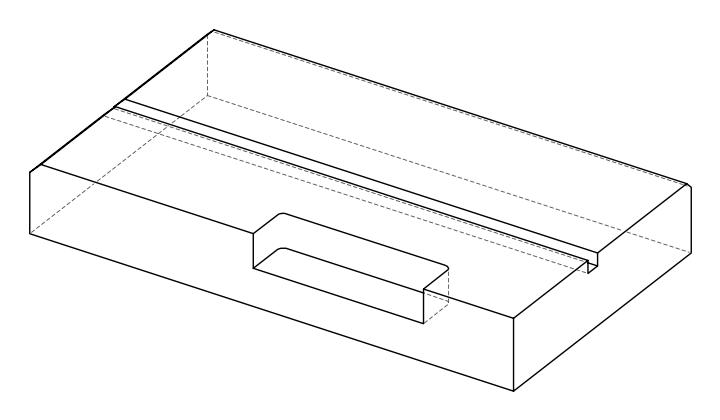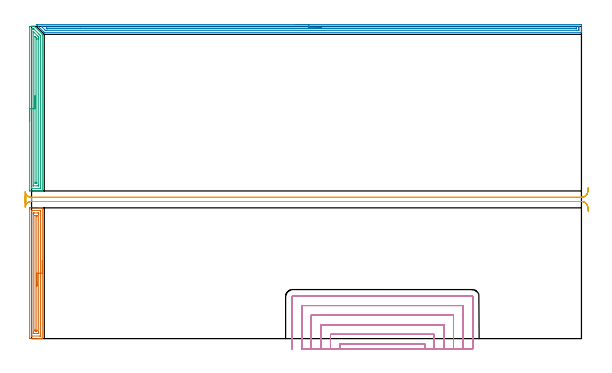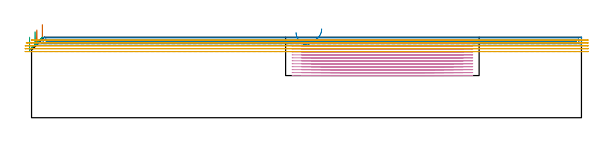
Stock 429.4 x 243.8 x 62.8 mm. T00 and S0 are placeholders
(PLAN: 5 operations, 1 tool changes, 78.3 min)
(1 AREA_MILL | FG_CHAMFER_SURFACE | UGT0205_001 | 3.48 min | 5287 mm3)
(2 AREA_MILL_1 | FG_CHAMFER_SURFACE_1 | UGT0205_001 | 10.3 min | 8233 mm3)
(3 AREA_MILL_2 | FG_CHAMFER_SURFACE_2 | UGT0205_001 | 4.26 min | 6382 mm3)
(4 MILL_SLOT | SLOT_PARTIAL_RECTANGULAR | NXT0201_013 | Follow Part, ap 2.5, ae 75% | 51.19 min | 172635 mm3)
(5 MILL_RECTANGULAR_SLOT | SLOT_RECTANGULAR | NXT0201_013 | Follow Part, ap 2.5, ae 75% | 9.04 min | 62978 mm3)
(TOOL UGT0205_001 | Chamfer Mill 20 x 3 x 45 deg. | D20 FL50 Z2)
(TOOL NXT0201_013 | ENDMILL 10mm | D10 FL30 Z4)
(OP 1 AREA_MILL)
G17 G21 G94 G90
T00 M6
G54
G17 G0 G90 X8.4 Y61.05 S1061 M3
G43 Z72.8 H0
G94 G1 Y61.012 Z71.928 F250.
Y60.898 Z71.063
Y60.709 Z70.212
Y60.447 Z69.38
Y60.113 Z68.574
Y59.71 Z67.8
Y59.241 Z67.064
Y58.71 Z66.372
Y58.121 Z65.729
Y57.478 Z65.139
Y56.786 Z64.608
Y56.05 Z64.14
Y55.276 Z63.737
Y54.47 Z63.403
Y53.638 Z63.141
Y52.786 Z62.952
Y51.922 Z62.838
Y51.05 Z62.8
Y0.163
X8.397 Y0.01 Z62.788
X8.374 Y0.007 Z62.765
X8.021 Y0. Z62.42
X7.643 Z62.043
X6.995 Z61.39
X5.785 Z60.182
X5.222 Z59.617
X-1.263 Y0.001 Z53.134
X-1.492 Y0.01 Z52.906
X-1.499 Y0.239 Z52.899
Y0.265
X-1.5 Y101.12 Z52.9
X-1.499 Y101.49 Z52.901
X-1.494 Y102.007 Z52.903
X-1.492 Y102.092 Z52.906
X-0.981 Y102.1 Z53.416
X5.222 Z59.617
X5.785 Z60.182
X6.109 Z60.505
X6.671 Z61.067
X6.995 Z61.39
X7.643 Z62.043
X8.021 Z62.42
X8.374 Y102.092 Z62.765
X8.397 Y102.09 Z62.788
X8.4 Y101.937 Z62.8
Y51.05
X6.986 Z61.386
Y2.404
X6.985 Y2.174 Z61.385
X6.982 Y2.064 Z61.382
X6.979 Y2.018 Z61.379
X6.893 Y2.01 Z61.293
X6.5 Y2.001 Z60.9
X0.297 Y2. Z54.697
X0.05 Y2.005 Z54.45
X-0.052 Y2.01 Z54.348
X-0.079 Y2.021 Z54.321
X-0.082 Y2.067 Z54.318
X-0.085 Y2.173 Z54.315
X-0.086 Y2.386 Z54.314
Y99.696
X-0.085 Y99.926 Z54.315
X-0.082 Y100.036 Z54.318
X-0.079 Y100.082 Z54.321
X0.007 Y100.09 Z54.407
X0.4 Y100.099 Z54.8
X6.603 Y100.1 Z61.003
X6.85 Y100.095 Z61.25
X6.952 Y100.09 Z61.352
X6.979 Y100.079 Z61.379
X6.982 Y100.033 Z61.382
X6.985 Y99.927 Z61.385
X6.986 Y99.714 Z61.386
Y51.05
X5.572 Z59.972
X5.571 Y5.073 Z59.971
X5.57 Y4.723 Z59.97
X5.566 Y4.181 Z59.966
X5.564 Y4.015 Z59.964
X5.397 Y4.004 Z59.797
X5.222 Y4.002 Z59.622
X4.515 Y4. Z58.915
X1.857 Z56.257
X1.677 Y4.001 Z56.077
X1.498 Y4.003 Z55.898
X1.379 Y4.007 Z55.779
X1.34 Y4.01 Z55.74
X1.335 Y4.024 Z55.735
X1.333 Y4.064 Z55.733
X1.33 Y4.181 Z55.73
X1.329 Y4.532 Z55.729
X1.328 Y5.073 Z55.728
X1.329 Y97.027 Z55.729
Y97.377
X1.333 Y97.919 Z55.733
X1.335 Y98.085 Z55.735
X1.502 Y98.096 Z55.902
X1.677 Y98.098 Z56.077
X2.385 Y98.1 Z56.785
X5.043 Z59.443
X5.222 Y98.099 Z59.622
X5.402 Y98.097 Z59.802
X5.521 Y98.093 Z59.921
X5.56 Y98.09 Z59.96
X5.565 Y98.076 Z59.965
X5.567 Y98.036 Z59.967
X5.57 Y97.919 Z59.97
X5.571 Y97.568 Z59.971
X5.572 Y97.027 Z59.972
Y51.05
X4.157 Z58.557
Y6.147
X4.155 Y6.045 Z58.555
X4.153 Y6.016 Z58.553
X4.15 Y6.01 Z58.55
X4.142 Y6.006 Z58.542
X4.089 Y6.003 Z58.489
X3.876 Y6.001 Z58.276
X3.416 Y6. Z57.816
X3.013 Y6.002 Z57.413
X2.812 Y6.006 Z57.212
X2.763 Y6.01 Z57.163
X2.749 Y6.014 Z57.149
X2.747 Y6.03 Z57.147
X2.745 Y6.096 Z57.145
X2.743 Y6.678 Z57.143
Y6.859
Y95.953
X2.745 Y96.055 Z57.145
X2.747 Y96.084 Z57.147
X2.75 Y96.09 Z57.15
X2.758 Y96.094 Z57.158
X2.811 Y96.097 Z57.211
X3.024 Y96.099 Z57.424
X3.484 Y96.1 Z57.884
X3.887 Y96.098 Z58.287
X4.088 Y96.094 Z58.488
X4.137 Y96.09 Z58.537
X4.151 Y96.086 Z58.551
X4.153 Y96.07 Z58.553
X4.155 Y96.004 Z58.555
X4.157 Y95.421 Z58.557
Y95.241
Y51.05
Y50.178 Z58.595
Y49.313 Z58.709
Y48.462 Z58.898
Y47.63 Z59.16
Y46.824 Z59.494
Y46.05 Z59.897
Y45.314 Z60.366
Y44.622 Z60.897
Y43.979 Z61.486
Y43.39 Z62.129
Y42.858 Z62.822
Y42.39 Z63.557
Y41.987 Z64.331
Y41.653 Z65.137
Y41.391 Z65.969
Y41.202 Z66.821
Y41.088 Z67.686
Y41.05 Z68.557
G0 Z72.8
M5
M2
(OP 2 AREA_MILL_1)
G17 G21 G94 G90
T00 M6
G54
G17 G0 G90 X206.55 Y245.3 S1061 M3
G43 Z72.8 H0
Z66.6
G94 G1 X206.588 Z65.728 F250.
X206.702 Z64.864
X206.891 Z64.012
X207.153 Z63.18
X207.487 Z62.374
X207.89 Z61.6
X208.358 Z60.864
X208.89 Z60.172
X209.479 Z59.529
X210.122 Z58.94
X210.814 Z58.408
X211.55 Z57.94
X212.324 Z57.537
X213.13 Z57.203
X213.962 Z56.941
X214.814 Z56.752
X215.678 Z56.638
X216.55 Z56.6
X428.318
X428.779 Y245.299 Z56.601
X429.234 Y245.295 Z56.603
X429.39 Y245.291 Z56.605
X429.4 Y244.845 Z57.051
Y242.2 Z59.694
Y241.663 Z60.234
Y241.318 Z60.578
Y240.781 Z61.115
Y240.437 Z61.458
Y239.747 Z62.152
Y239.456 Z62.444
X429.394 Y239.105 Z62.786
X429.392 Y239.103 Z62.788
X429.227 Y239.1 Z62.8
X10.13
X9.904 Y239.104 Z62.789
X9.895 Y239.107 Z62.786
X9.775 Y239.223 Z62.673
X9.683 Y239.317 Z62.582
X3.875 Y245.126 Z56.773
X3.722 Y245.286 Z56.613
X3.713 Y245.299 Z56.601
X3.868 Y245.3 Z56.6
X216.55
Y243.886 Z58.014
X426.991 Y243.885 Z58.015
X427.071
X427.364 Y243.879 Z58.021
X427.39 Y243.783 Z58.117
X427.397 Y243.563 Z58.337
X427.399 Y243.082 Z58.818
X427.4 Y242.679 Z59.221
Y241.797 Z60.103
X427.399 Y241.318 Z60.582
X427.397 Y240.918 Z60.982
X427.389 Y240.521 Z61.379
X426.991 Y240.515 Z61.385
X426.912
X11.391
X10.985 Y240.521 Z61.379
X10.937 Y240.525 Z61.375
X10.854 Y240.602 Z61.298
X10.729 Y240.722 Z61.178
X10.577 Y240.873 Z61.027
X10.131 Y241.318 Z60.582
X8.368 Y243.082 Z58.818
X7.896 Y243.557 Z58.343
X7.676 Y243.786 Z58.114
X7.608 Y243.879 Z58.021
X7.896 Y243.884 Z58.016
X7.975 Y243.885 Z58.015
X216.55 Y243.886 Z58.014
Y242.472 Z59.428
X425.204 Y242.471 Z59.429
X425.296 Y242.47 Z59.43
X425.368 Y242.467 Z59.433
X425.384 Y242.465 Z59.435
X425.39 Y242.447 Z59.453
X425.394 Y242.393 Z59.507
X425.398 Y242.2 Z59.7
X425.397 Y242.01 Z59.89
X425.39 Y241.944 Z59.956
X425.386 Y241.935 Z59.965
X425.375 Y241.933 Z59.967
X425.342 Y241.93 Z59.97
X425.204 Y241.929 Z59.971
X12.639
X12.364
X12.089 Y241.932 Z59.968
X12.011 Y241.935 Z59.965
X11.972 Y241.939 Z59.961
X11.952 Y241.956 Z59.944
X11.866 Y242.037 Z59.863
X11.702 Y242.2 Z59.7
X11.47 Y242.438 Z59.462
X11.456 Y242.465 Z59.435
X11.47 Y242.466 Z59.434
X12.09 Y242.471 Z59.429
X38.428 Y242.472 Z59.428
X216.55
X217.422 Z59.467
X218.286 Z59.58
X219.138 Z59.769
X219.97 Z60.032
X220.776 Z60.365
X221.55 Z60.768
X222.286 Z61.237
X222.978 Z61.768
X223.621 Z62.357
X224.21 Z63.001
X224.742 Z63.693
X225.21 Z64.428
X225.613 Z65.202
X225.947 Z66.008
X226.209 Z66.84
X226.398 Z67.692
X226.512 Z68.557
X226.55 Z69.428
G0 Z72.8
M5
M2
(OP 3 AREA_MILL_2)
G17 G21 G94 G90
T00 M6
G54
G17 G0 G90 X-1.5 Y169.55 S1061 M3
G43 Z72.8 H0
Z62.9
G94 G1 Y169.588 Z62.028 F250.
Y169.702 Z61.163
Y169.891 Z60.312
Y170.153 Z59.48
Y170.487 Z58.674
Y170.89 Z57.9
Y171.359 Z57.164
Y171.89 Z56.472
Y172.479 Z55.829
Y173.122 Z55.24
Y173.814 Z54.708
Y174.55 Z54.24
Y175.324 Z53.837
Y176.13 Z53.503
Y176.962 Z53.241
Y177.814 Z53.052
Y178.678 Z52.938
Y179.55 Z52.9
Y243.222
X-1.498 Y243.407 Z52.902
X-1.491 Y243.798 Z52.905
X-1.246 Y243.8 Z53.151
X-0.981 Z53.416
X0.791 Z55.186
X1.585 Z55.985
X2.121 Z56.521
X2.144 Y243.799 Z56.544
X2.198 Y243.79 Z56.597
X2.316 Y243.684 Z56.715
X8.331 Y237.67 Z62.729
X8.399 Y237.605 Z62.785
X8.4 Y236.988 Z62.8
Y115.433
X8.397 Y115.309 Z62.788
X8.378 Y115.307 Z62.77
X8.09 Y115.3 Z62.489
X7.525 Z61.924
X6.995 Z61.39
X4.958 Z59.355
X4.336 Z58.731
X-1.293 Y115.301 Z53.104
X-1.492 Y115.31 Z52.905
X-1.499 Y115.508 Z52.899
X-1.5 Y115.878 Z52.9
Y179.55
X-0.086 Z54.314
Y241.431
X-0.084 Y241.661 Z54.316
X-0.081 Y241.77 Z54.319
X-0.08 Y241.789 Z54.32
X-0.026 Y241.793 Z54.374
X0.076 Y241.796 Z54.476
X0.434 Y241.8 Z54.834
X0.791 Z55.191
X1.321 Y241.798 Z55.721
X1.677 Y241.792 Z56.077
X1.727 Y241.79 Z56.127
X1.782 Y241.757 Z56.182
X1.891 Y241.652 Z56.291
X2.108 Y241.441 Z56.508
X5.672 Y237.879 Z60.072
X6.109 Y237.44 Z60.509
X6.554 Y236.988 Z60.954
X6.979 Y236.542 Z61.379
X6.986 Y236.107 Z61.386
Y117.669
X6.983 Y117.439 Z61.383
X6.981 Y117.33 Z61.381
X6.979 Y117.311 Z61.379
X6.926 Y117.307 Z61.326
X6.824 Y117.304 Z61.224
X6.466 Y117.3 Z60.866
X0.262 Z54.662
X0.043 Y117.302 Z54.443
X-0.034 Y117.305 Z54.366
X-0.066 Y117.31 Z54.334
X-0.079 Y117.314 Z54.321
X-0.081 Y117.334 Z54.319
X-0.084 Y117.439 Z54.316
X-0.086 Y117.65 Z54.314
Y179.55
X1.328 Z55.728
X1.329 Y239.12 Z55.729
X1.331 Y239.66 Z55.731
X1.332 Y239.743 Z55.732
X1.333 Y239.748 Z55.733
X1.353 Y239.736 Z55.753
X1.438 Y239.66 Z55.838
X1.677 Y239.423 Z56.077
X5.003 Y236.098 Z59.403
X5.223 Y235.875 Z59.623
X5.551 Y235.538 Z59.951
X5.564 Y235.207 Z59.964
X5.568 Y234.86 Z59.968
X5.571 Y234.317 Z59.971
Y233.966
Y119.981
X5.569 Y119.44 Z59.969
X5.567 Y119.353 Z59.967
X5.565 Y119.318 Z59.965
X5.501 Y119.31 Z59.901
X5.36 Y119.302 Z59.76
X5.223 Y119.301 Z59.623
X4.476 Y119.3 Z58.876
X1.538 Y119.301 Z55.938
X1.445 Y119.303 Z55.845
X1.371 Y119.308 Z55.771
X1.335 Y119.313 Z55.735
X1.333 Y119.325 Z55.733
X1.331 Y119.44 Z55.731
X1.329 Y119.791 Z55.729
X1.328 Y179.55 Z55.728
X2.743 Z57.143
Y235.207
X2.745 Y235.797 Z57.145
X2.746 Y235.859 Z57.146
X2.748 Y235.888 Z57.148
X2.789 Y235.851 Z57.189
X3.007 Y235.64 Z57.407
X3.444 Y235.207 Z57.844
X3.45 Y235.202 Z57.85
X3.889 Y234.756 Z58.289
X4.108 Y234.531 Z58.508
X4.151 Y234.476 Z58.551
X4.153 Y234.418 Z58.553
X4.155 Y234.317 Z58.555
X4.157 Y233.606 Z58.557
Y233.426
Y122.112
X4.153 Y121.406 Z58.553
X4.15 Y121.31 Z58.55
X4.056 Y121.306 Z58.456
X3.854 Y121.302 Z58.254
X3.45 Y121.3 Z57.85
X3.372 Z57.772
X3.017 Y121.302 Z57.417
X2.84 Y121.306 Z57.24
X2.757 Y121.31 Z57.157
X2.75 Y121.366 Z57.15
X2.744 Y121.931 Z57.144
X2.743 Y122.112 Z57.143
Y179.55
Y180.422 Z57.181
Y181.287 Z57.295
Y182.138 Z57.483
Y182.97 Z57.746
Y183.776 Z58.08
Y184.55 Z58.482
Y185.286 Z58.951
Y185.978 Z59.482
Y186.621 Z60.072
Y187.21 Z60.715
Y187.742 Z61.407
Y188.21 Z62.143
Y188.613 Z62.916
Y188.947 Z63.722
Y189.209 Z64.554
Y189.398 Z65.406
Y189.512 Z66.271
Y189.55 Z67.143
G0 Z72.8
M5
M2
(OP 4 MILL_SLOT)
G17 G21 G94 G90
T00 M6
G54
G17 G0 G90 X307. Y-8. S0 M3
G43 Z72.923 H0
Z60.614
G94 G1 Y-5. F250.
Y-4.2 F500.
X240.9
Y-5.
Y-8. F250.
X314.5
Y-5.
Y3.3 F500.
X233.4
Y-5.
Y-8. F250.
X322.
Y-5.
Y10.8 F500.
X225.9
Y-5.
Y-8. F250.
X329.5
Y-5.
Y18.3 F500.
X218.4
Y-5.
Y-8. F250.
X337.
Y-5.
Y25.8 F500.
X210.9
Y-5.
Y-8. F250.
X344.5
Y-5.
Y32.7 F500.
G3 X343.9 Y33.3 R0.6
G1 X204.
G3 X203.4 Y32.7 R0.6
G1 Y-5.
Y-8. F250.
G0 X307. Z58.304
G1 Y-5.
Y-4.2 F500.
X240.9
Y-5.
Y-8. F250.
X314.5
Y-5.
Y3.3 F500.
X233.4
Y-5.
Y-8. F250.
X322.
Y-5.
Y10.8 F500.
X225.9
Y-5.
Y-8. F250.
X329.5
Y-5.
Y18.3 F500.
X218.4
Y-5.
Y-8. F250.
X337.
Y-5.
Y25.8 F500.
X210.9
Y-5.
Y-8. F250.
X344.5
Y-5.
Y32.7 F500.
G3 X343.9 Y33.3 R0.6
G1 X204.
G3 X203.4 Y32.7 R0.6
G1 Y-5.
Y-8. F250.
G0 X307. Z55.995
G1 Y-5.
Y-4.2 F500.
X240.9
Y-5.
Y-8. F250.
X314.5
Y-5.
Y3.3 F500.
X233.4
Y-5.
Y-8. F250.
X322.
Y-5.
Y10.8 F500.
X225.9
Y-5.
Y-8. F250.
X329.5
Y-5.
Y18.3 F500.
X218.4
Y-5.
Y-8. F250.
X337.
Y-5.
Y25.8 F500.
X210.9
Y-5.
Y-8. F250.
X344.5
Y-5.
Y32.7 F500.
G3 X343.9 Y33.3 R0.6
G1 X204.
G3 X203.4 Y32.7 R0.6
G1 Y-5.
Y-8. F250.
G0 X307. Z53.685
G1 Y-5.
Y-4.2 F500.
X240.9
Y-5.
Y-8. F250.
X314.5
Y-5.
Y3.3 F500.
X233.4
Y-5.
Y-8. F250.
X322.
Y-5.
Y10.8 F500.
X225.9
Y-5.
Y-8. F250.
X329.5
Y-5.
Y18.3 F500.
X218.4
Y-5.
Y-8. F250.
X337.
Y-5.
Y25.8 F500.
X210.9
Y-5.
Y-8. F250.
X344.5
Y-5.
Y32.7 F500.
G3 X343.9 Y33.3 R0.6
G1 X204.
G3 X203.4 Y32.7 R0.6
G1 Y-5.
Y-8. F250.
G0 X307. Z51.376
G1 Y-5.
Y-4.2 F500.
X240.9
Y-5.
Y-8. F250.
X314.5
Y-5.
Y3.3 F500.
X233.4
Y-5.
Y-8. F250.
X322.
Y-5.
Y10.8 F500.
X225.9
Y-5.
Y-8. F250.
X329.5
Y-5.
Y18.3 F500.
X218.4
Y-5.
Y-8. F250.
X337.
Y-5.
Y25.8 F500.
X210.9
Y-5.
Y-8. F250.
X344.5
Y-5.
Y32.7 F500.
G3 X343.9 Y33.3 R0.6
G1 X204.
G3 X203.4 Y32.7 R0.6
G1 Y-5.
Y-8. F250.
G0 X307. Z49.066
G1 Y-5.
Y-4.2 F500.
X240.9
Y-5.
Y-8. F250.
X314.5
Y-5.
Y3.3 F500.
X233.4
Y-5.
Y-8. F250.
X322.
Y-5.
Y10.8 F500.
X225.9
Y-5.
Y-8. F250.
X329.5
Y-5.
Y18.3 F500.
X218.4
Y-5.
Y-8. F250.
X337.
Y-5.
Y25.8 F500.
X210.9
Y-5.
Y-8. F250.
X344.5
Y-5.
Y32.7 F500.
G3 X343.9 Y33.3 R0.6
G1 X204.
G3 X203.4 Y32.7 R0.6
G1 Y-5.
Y-8. F250.
G0 X307. Z46.757
G1 Y-5.
Y-4.2 F500.
X240.9
Y-5.
Y-8. F250.
X314.5
Y-5.
Y3.3 F500.
X233.4
Y-5.
Y-8. F250.
X322.
Y-5.
Y10.8 F500.
X225.9
Y-5.
Y-8. F250.
X329.5
Y-5.
Y18.3 F500.
X218.4
Y-5.
Y-8. F250.
X337.
Y-5.
Y25.8 F500.
X210.9
Y-5.
Y-8. F250.
X344.5
Y-5.
Y32.7 F500.
G3 X343.9 Y33.3 R0.6
G1 X204.
G3 X203.4 Y32.7 R0.6
G1 Y-5.
Y-8. F250.
G0 X307. Z44.447
G1 Y-5.
Y-4.2 F500.
X240.9
Y-5.
Y-8. F250.
X314.5
Y-5.
Y3.3 F500.
X233.4
Y-5.
Y-8. F250.
X322.
Y-5.
Y10.8 F500.
X225.9
Y-5.
Y-8. F250.
X329.5
Y-5.
Y18.3 F500.
X218.4
Y-5.
Y-8. F250.
X337.
Y-5.
Y25.8 F500.
X210.9
Y-5.
Y-8. F250.
X344.5
Y-5.
Y32.7 F500.
G3 X343.9 Y33.3 R0.6
G1 X204.
G3 X203.4 Y32.7 R0.6
G1 Y-5.
Y-8. F250.
G0 X307. Z42.138
G1 Y-5.
Y-4.2 F500.
X240.9
Y-5.
Y-8. F250.
X314.5
Y-5.
Y3.3 F500.
X233.4
Y-5.
Y-8. F250.
X322.
Y-5.
Y10.8 F500.
X225.9
Y-5.
Y-8. F250.
X329.5
Y-5.
Y18.3 F500.
X218.4
Y-5.
Y-8. F250.
X337.
Y-5.
Y25.8 F500.
X210.9
Y-5.
Y-8. F250.
X344.5
Y-5.
Y32.7 F500.
G3 X343.9 Y33.3 R0.6
G1 X204.
G3 X203.4 Y32.7 R0.6
G1 Y-5.
Y-8. F250.
G0 X307. Z39.828
G1 Y-5.
Y-4.2 F500.
X240.9
Y-5.
Y-8. F250.
X314.5
Y-5.
Y3.3 F500.
X233.4
Y-5.
Y-8. F250.
X322.
Y-5.
Y10.8 F500.
X225.9
Y-5.
Y-8. F250.
X329.5
Y-5.
Y18.3 F500.
X218.4
Y-5.
Y-8. F250.
X337.
Y-5.
Y25.8 F500.
X210.9
Y-5.
Y-8. F250.
X344.5
Y-5.
Y32.7 F500.
G3 X343.9 Y33.3 R0.6
G1 X204.
G3 X203.4 Y32.7 R0.6
G1 Y-5.
Y-8. F250.
G0 X307. Z37.519
G1 Y-5.
Y-4.2 F500.
X240.9
Y-5.
Y-8. F250.
X314.5
Y-5.
Y3.3 F500.
X233.4
Y-5.
Y-8. F250.
X322.
Y-5.
Y10.8 F500.
X225.9
Y-5.
Y-8. F250.
X329.5
Y-5.
Y18.3 F500.
X218.4
Y-5.
Y-8. F250.
X337.
Y-5.
Y25.8 F500.
X210.9
Y-5.
Y-8. F250.
X344.5
Y-5.
Y32.7 F500.
G3 X343.9 Y33.3 R0.6
G1 X204.
G3 X203.4 Y32.7 R0.6
G1 Y-5.
Y-8. F250.
G0 X307. Z35.209
G1 Y-5.
Y-4.2 F500.
X240.9
Y-5.
Y-8. F250.
X314.5
Y-5.
Y3.3 F500.
X233.4
Y-5.
Y-8. F250.
X322.
Y-5.
Y10.8 F500.
X225.9
Y-5.
Y-8. F250.
X329.5
Y-5.
Y18.3 F500.
X218.4
Y-5.
Y-8. F250.
X337.
Y-5.
Y25.8 F500.
X210.9
Y-5.
Y-8. F250.
X344.5
Y-5.
Y32.7 F500.
G3 X343.9 Y33.3 R0.6
G1 X204.
G3 X203.4 Y32.7 R0.6
G1 Y-5.
Y-8. F250.
G0 X307. Z32.9
G1 Y-5.
Y-4.2 F500.
X240.9
Y-5.
Y-8. F250.
X314.5
Y-5.
Y3.3 F500.
X233.4
Y-5.
Y-8. F250.
X322.
Y-5.
Y10.8 F500.
X225.9
Y-5.
Y-8. F250.
X329.5
Y-5.
Y18.3 F500.
X218.4
Y-5.
Y-8. F250.
X337.
Y-5.
Y25.8 F500.
X210.9
Y-5.
Y-8. F250.
X344.5
Y-5.
Y32.7 F500.
G3 X343.9 Y33.3 R0.6
G1 X204.
G3 X203.4 Y32.7 R0.6
G1 Y-5.
Y-8. F250.
G0 Z72.923
M5
M2
(OP 5 MILL_RECTANGULAR_SLOT)
G17 G21 G94 G90
T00 M6
G54
G17 G0 G90 X434.698 Y117.735 S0 M3
G43 Z72.923 H0
Z60.659
G94 G1 X434.37 Y114.753 F250.
G2 X429.4 Y110.3 R5. F500.
G1 X0.254
G3 X0.257 Y107.1 R5.
G1 X429.4
G2 X434.37 Y102.647 R5.
G1 X434.698 Y99.665 F250.
G0 Y117.735 Z58.394
G1 X434.37 Y114.753
G2 X429.4 Y110.3 R5. F500.
G1 X0.
G2 X-3.321 Y111.562 R5.
G3 X-3.32 Y105.839 R5.
G2 X0. Y107.1 R5.
G1 X429.4
G2 X434.37 Y102.647 R5.
G1 X434.698 Y99.665 F250.
G0 Y117.735 Z56.129
G1 X434.37 Y114.753
G2 X429.4 Y110.3 R5. F500.
G1 X0.
G2 X-4.458 Y113.035 R5.
G3 X-5. Y110.77 R5.
G1 Y106.574
G3 X-4.472 Y104.337 R5.
G2 X0. Y107.1 R5.
G1 X429.4
G2 X434.37 Y102.647 R5.
G1 X434.698 Y99.665 F250.
G0 Y117.735 Z53.865
G1 X434.37 Y114.753
G2 X429.4 Y110.3 R5. F500.
G1 X0.
G2 X-4.885 Y114.232 R5.
G1 X-4.914 Y114.237
G3 X-5. Y113.314 R5.
G1 Y104.126
G3 X-4.91 Y103.181 R5.
G1 X-4.88 Y103.187
G2 X0. Y107.1 R5.
G1 X429.4
G2 X434.37 Y102.647 R5.
G1 X434.698 Y99.665 F250.
G0 Y117.735 Z51.6
G1 X434.37 Y114.753
G2 X429.4 Y110.3 R5. F500.
G1 X0.
G2 X-4.97 Y114.753 R5.
G1 X-5.
Y102.647
X-4.97
G2 X0. Y107.1 R5.
G1 X429.4
G2 X434.37 Y102.647 R5.
G1 X434.698 Y99.665 F250.
G0 Z72.923
M5
M2
